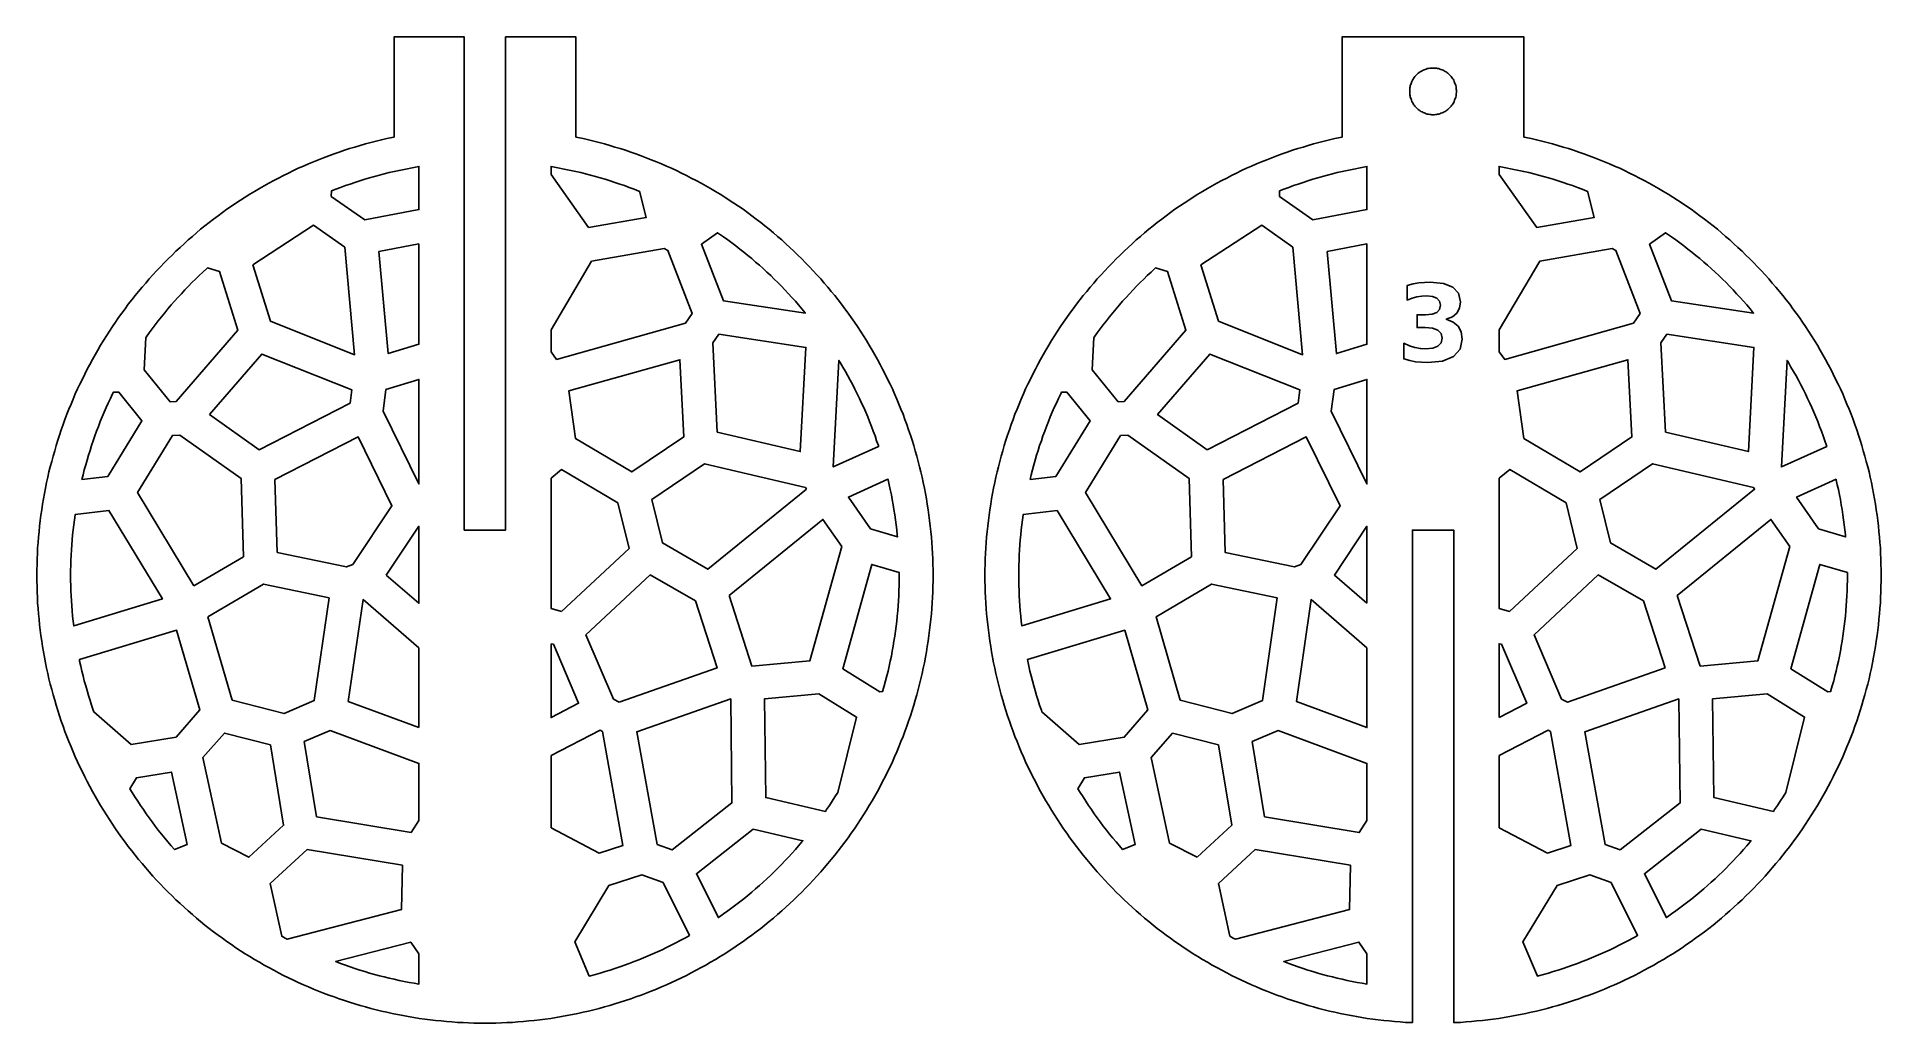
# Model space of a CAD drawing. Header units: millimetres. Extents: x -34 to 108, y -34 to 42.
import ezdxf

# ---------------------------------------------------------------- set-up
doc = ezdxf.new("R2010")
doc.units = ezdxf.units.MM
doc.layers.add('CUT', color=1, linetype='Continuous')
doc.layers.add('ENGRAVE', color=7, linetype='Continuous')

msp = doc.modelspace()

# ---------------------------------------------------------------- linework, layer by layer
at = {"layer": 'CUT'}
for points in [[(34.48, -1.27), (34.46, -1.69), (34.44, -2.12), (34.41, -2.54), (34.37, -2.96), (34.33, -3.38), (34.29, -3.8), (34.24, -4.22), (34.19, -4.64), (34.13, -5.06), (34.06, -5.48), (33.99, -5.9), (33.92, -6.31), (33.84, -6.73), (33.75, -7.15), (33.66, -7.56), (33.57, -7.97), (33.47, -8.38), (33.36, -8.79), (33.25, -9.2), (33.13, -9.61), (33.01, -10.01), (32.89, -10.42), (32.76, -10.82), (32.62, -11.22), (32.48, -11.62), (32.34, -12.02), (32.19, -12.42), (32.03, -12.81), (31.87, -13.2), (31.71, -13.59), (31.54, -13.98), (31.37, -14.37), (31.19, -14.75), (31, -15.13), (30.82, -15.51), (30.62, -15.89), (30.43, -16.26), (30.22, -16.64), (30.02, -17), (29.81, -17.37), (29.59, -17.74), (29.37, -18.1), (29.15, -18.46), (28.92, -18.81), (28.69, -19.17), (28.45, -19.52), (28.21, -19.87), (27.96, -20.21), (27.71, -20.55), (27.46, -20.89), (27.2, -21.23), (26.94, -21.56), (26.67, -21.89), (26.4, -22.21), (26.12, -22.53), (25.85, -22.85), (25.56, -23.17), (25.28, -23.48), (24.99, -23.79), (24.69, -24.09), (24.4, -24.4), (24.09, -24.69), (23.79, -24.99), (23.48, -25.28), (23.17, -25.56), (22.85, -25.85), (22.53, -26.12), (22.21, -26.4), (21.89, -26.67), (21.56, -26.94), (21.23, -27.2), (20.89, -27.46), (20.55, -27.71), (20.21, -27.96), (19.87, -28.21), (19.52, -28.45), (19.17, -28.69), (18.81, -28.92), (18.46, -29.15), (18.1, -29.37), (17.74, -29.59), (17.37, -29.81), (17, -30.02), (16.64, -30.22), (16.26, -30.43), (15.89, -30.62), (15.51, -30.82), (15.13, -31), (14.75, -31.19), (14.37, -31.37), (13.98, -31.54), (13.59, -31.71), (13.2, -31.87), (12.81, -32.03), (12.42, -32.19), (12.02, -32.34), (11.62, -32.48), (11.22, -32.62), (10.82, -32.76), (10.42, -32.89), (10.01, -33.01), (9.61, -33.13), (9.2, -33.25), (8.79, -33.36), (8.38, -33.47), (7.97, -33.57), (7.56, -33.66), (7.15, -33.75), (6.73, -33.84), (6.31, -33.92), (5.9, -33.99), (5.48, -34.06), (5.06, -34.13), (4.64, -34.19), (4.22, -34.24), (3.8, -34.29), (3.38, -34.33), (2.96, -34.37), (2.54, -34.41), (2.12, -34.44), (1.69, -34.46), (1.27, -34.48), (0.85, -34.49), (0.42, -34.5), (0, -34.5), (-0.42, -34.5), (-0.85, -34.49), (-1.27, -34.48), (-1.69, -34.46), (-2.12, -34.44), (-2.54, -34.41), (-2.96, -34.37), (-3.38, -34.33), (-3.8, -34.29), (-4.22, -34.24), (-4.64, -34.19), (-5.06, -34.13), (-5.48, -34.06), (-5.9, -33.99), (-6.31, -33.92), (-6.73, -33.84), (-7.15, -33.75), (-7.56, -33.66), (-7.97, -33.57), (-8.38, -33.47), (-8.79, -33.36), (-9.2, -33.25), (-9.61, -33.13), (-10.01, -33.01), (-10.42, -32.89), (-10.82, -32.76), (-11.22, -32.62), (-11.62, -32.48), (-12.02, -32.34), (-12.42, -32.19), (-12.81, -32.03), (-13.2, -31.87), (-13.59, -31.71), (-13.98, -31.54), (-14.37, -31.37), (-14.75, -31.19), (-15.13, -31), (-15.51, -30.82), (-15.89, -30.62), (-16.26, -30.43), (-16.64, -30.22), (-17, -30.02), (-17.37, -29.81), (-17.74, -29.59), (-18.1, -29.37), (-18.46, -29.15), (-18.81, -28.92), (-19.17, -28.69), (-19.52, -28.45), (-19.87, -28.21), (-20.21, -27.96), (-20.55, -27.71), (-20.89, -27.46), (-21.23, -27.2), (-21.56, -26.94), (-21.89, -26.67), (-22.21, -26.4), (-22.53, -26.12), (-22.85, -25.85), (-23.17, -25.56), (-23.48, -25.28), (-23.79, -24.99), (-24.09, -24.69), (-24.4, -24.4), (-24.69, -24.09), (-24.99, -23.79), (-25.28, -23.48), (-25.56, -23.17), (-25.85, -22.85), (-26.12, -22.53), (-26.4, -22.21), (-26.67, -21.89), (-26.94, -21.56), (-27.2, -21.23), (-27.46, -20.89), (-27.71, -20.55), (-27.96, -20.21), (-28.21, -19.87), (-28.45, -19.52), (-28.69, -19.17), (-28.92, -18.81), (-29.15, -18.46), (-29.37, -18.1), (-29.59, -17.74), (-29.81, -17.37), (-30.02, -17), (-30.22, -16.64), (-30.43, -16.26), (-30.62, -15.89), (-30.82, -15.51), (-31, -15.13), (-31.19, -14.75), (-31.37, -14.37), (-31.54, -13.98), (-31.71, -13.59), (-31.87, -13.2), (-32.03, -12.81), (-32.19, -12.42), (-32.34, -12.02), (-32.48, -11.62), (-32.62, -11.22), (-32.76, -10.82), (-32.89, -10.42), (-33.01, -10.01), (-33.13, -9.61), (-33.25, -9.2), (-33.36, -8.79), (-33.47, -8.38), (-33.57, -7.97), (-33.66, -7.56), (-33.75, -7.15), (-33.84, -6.73), (-33.92, -6.31), (-33.99, -5.9), (-34.06, -5.48), (-34.13, -5.06), (-34.19, -4.64), (-34.24, -4.22), (-34.29, -3.8), (-34.33, -3.38), (-34.37, -2.96), (-34.41, -2.54), (-34.44, -2.12), (-34.46, -1.69), (-34.48, -1.27), (-34.49, -0.85), (-34.5, -0.42), (-34.5, 0), (-34.5, 0.42), (-34.49, 0.85), (-34.48, 1.27), (-34.46, 1.69), (-34.44, 2.12), (-34.41, 2.54), (-34.37, 2.96), (-34.33, 3.38), (-34.29, 3.8), (-34.24, 4.22), (-34.19, 4.64), (-34.13, 5.06), (-34.06, 5.48), (-33.99, 5.9), (-33.92, 6.31), (-33.84, 6.73), (-33.75, 7.15), (-33.66, 7.56), (-33.57, 7.97), (-33.47, 8.38), (-33.36, 8.79), (-33.25, 9.2), (-33.13, 9.61), (-33.01, 10.01), (-32.89, 10.42), (-32.76, 10.82), (-32.62, 11.22), (-32.48, 11.62), (-32.34, 12.02), (-32.19, 12.42), (-32.03, 12.81), (-31.87, 13.2), (-31.71, 13.59), (-31.54, 13.98), (-31.37, 14.37), (-31.19, 14.75), (-31, 15.13), (-30.82, 15.51), (-30.62, 15.89), (-30.43, 16.26), (-30.22, 16.64), (-30.02, 17), (-29.81, 17.37), (-29.59, 17.74), (-29.37, 18.1), (-29.15, 18.46), (-28.92, 18.81), (-28.69, 19.17), (-28.45, 19.52), (-28.21, 19.87), (-27.96, 20.21), (-27.71, 20.55), (-27.46, 20.89), (-27.2, 21.23), (-26.94, 21.56), (-26.67, 21.89), (-26.4, 22.21), (-26.12, 22.53), (-25.85, 22.85), (-25.56, 23.17), (-25.28, 23.48), (-24.99, 23.79), (-24.69, 24.09), (-24.4, 24.4), (-24.09, 24.69), (-23.79, 24.99), (-23.48, 25.28), (-23.17, 25.56), (-22.85, 25.85), (-22.53, 26.12), (-22.21, 26.4), (-21.89, 26.67), (-21.56, 26.94), (-21.23, 27.2), (-20.89, 27.46), (-20.55, 27.71), (-20.21, 27.96), (-19.87, 28.21), (-19.52, 28.45), (-19.17, 28.69), (-18.81, 28.92), (-18.46, 29.15), (-18.1, 29.37), (-17.74, 29.59), (-17.37, 29.81), (-17, 30.02), (-16.64, 30.22), (-16.26, 30.43), (-15.89, 30.62), (-15.51, 30.82), (-15.13, 31), (-14.75, 31.19), (-14.37, 31.37), (-13.98, 31.54), (-13.59, 31.71), (-13.2, 31.87), (-12.81, 32.03), (-12.42, 32.19), (-12.02, 32.34), (-11.62, 32.48), (-11.22, 32.62), (-10.82, 32.76), (-10.42, 32.89), (-10.01, 33.01), (-9.61, 33.13), (-9.2, 33.25), (-8.79, 33.36), (-8.38, 33.47), (-7.97, 33.57), (-7.56, 33.66), (-7.15, 33.75), (-7, 33.78), (-7, 41.5), (-1.59, 41.5), (-1.59, 3.5), (1.59, 3.5), (1.59, 41.5), (7, 41.5), (7, 33.78), (7.15, 33.75), (7.56, 33.66), (7.97, 33.57), (8.38, 33.47), (8.79, 33.36), (9.2, 33.25), (9.61, 33.13), (10.01, 33.01), (10.42, 32.89), (10.82, 32.76), (11.22, 32.62), (11.62, 32.48), (12.02, 32.34), (12.42, 32.19), (12.81, 32.03), (13.2, 31.87), (13.59, 31.71), (13.98, 31.54), (14.37, 31.37), (14.75, 31.19), (15.13, 31), (15.51, 30.82), (15.89, 30.62), (16.26, 30.43), (16.64, 30.22), (17, 30.02), (17.37, 29.81), (17.74, 29.59), (18.1, 29.37), (18.46, 29.15), (18.81, 28.92), (19.17, 28.69), (19.52, 28.45), (19.87, 28.21), (20.21, 27.96), (20.55, 27.71), (20.89, 27.46), (21.23, 27.2), (21.56, 26.94), (21.89, 26.67), (22.21, 26.4), (22.53, 26.12), (22.85, 25.85), (23.17, 25.56), (23.48, 25.28), (23.79, 24.99), (24.09, 24.69), (24.4, 24.4), (24.69, 24.09), (24.99, 23.79), (25.28, 23.48), (25.56, 23.17), (25.85, 22.85), (26.12, 22.53), (26.4, 22.21), (26.67, 21.89), (26.94, 21.56), (27.2, 21.23), (27.46, 20.89), (27.71, 20.55), (27.96, 20.21), (28.21, 19.87), (28.45, 19.52), (28.69, 19.17), (28.92, 18.81), (29.15, 18.46), (29.37, 18.1), (29.59, 17.74), (29.81, 17.37), (30.02, 17), (30.22, 16.64), (30.43, 16.26), (30.62, 15.89), (30.82, 15.51), (31, 15.13), (31.19, 14.75), (31.37, 14.37), (31.54, 13.98), (31.71, 13.59), (31.87, 13.2), (32.03, 12.81), (32.19, 12.42), (32.34, 12.02), (32.48, 11.62), (32.62, 11.22), (32.76, 10.82), (32.89, 10.42), (33.01, 10.01), (33.13, 9.61), (33.25, 9.2), (33.36, 8.79), (33.47, 8.38), (33.57, 7.97), (33.66, 7.56), (33.75, 7.15), (33.84, 6.73), (33.92, 6.31), (33.99, 5.9), (34.06, 5.48), (34.13, 5.06), (34.19, 4.64), (34.24, 4.22), (34.29, 3.8), (34.33, 3.38), (34.37, 2.96), (34.41, 2.54), (34.44, 2.12), (34.46, 1.69), (34.48, 1.27), (34.49, 0.85), (34.5, 0.42), (34.5, 0), (34.5, -0.42), (34.49, -0.85), (34.48, -1.27)], [(107.46, -1.69), (107.44, -2.12), (107.41, -2.54), (107.37, -2.96), (107.33, -3.38), (107.29, -3.8), (107.24, -4.22), (107.19, -4.64), (107.13, -5.06), (107.06, -5.48), (106.99, -5.9), (106.92, -6.31), (106.84, -6.73), (106.75, -7.15), (106.66, -7.56), (106.57, -7.97), (106.47, -8.38), (106.36, -8.79), (106.25, -9.2), (106.13, -9.61), (106.01, -10.01), (105.89, -10.42), (105.76, -10.82), (105.62, -11.22), (105.48, -11.62), (105.34, -12.02), (105.19, -12.42), (105.03, -12.81), (104.87, -13.2), (104.71, -13.59), (104.54, -13.98), (104.37, -14.37), (104.19, -14.75), (104, -15.13), (103.82, -15.51), (103.62, -15.89), (103.43, -16.26), (103.22, -16.64), (103.02, -17), (102.81, -17.37), (102.59, -17.74), (102.37, -18.1), (102.15, -18.46), (101.92, -18.81), (101.69, -19.17), (101.45, -19.52), (101.21, -19.87), (100.96, -20.21), (100.71, -20.55), (100.46, -20.89), (100.2, -21.23), (99.94, -21.56), (99.67, -21.89), (99.4, -22.21), (99.12, -22.53), (98.85, -22.85), (98.56, -23.17), (98.28, -23.48), (97.99, -23.79), (97.69, -24.09), (97.4, -24.4), (97.09, -24.69), (96.79, -24.99), (96.48, -25.28), (96.17, -25.56), (95.85, -25.85), (95.53, -26.12), (95.21, -26.4), (94.89, -26.67), (94.56, -26.94), (94.23, -27.2), (93.89, -27.46), (93.55, -27.71), (93.21, -27.96), (92.87, -28.21), (92.52, -28.45), (92.17, -28.69), (91.81, -28.92), (91.46, -29.15), (91.1, -29.37), (90.74, -29.59), (90.37, -29.81), (90, -30.02), (89.64, -30.22), (89.26, -30.43), (88.89, -30.62), (88.51, -30.82), (88.13, -31), (87.75, -31.19), (87.37, -31.37), (86.98, -31.54), (86.59, -31.71), (86.2, -31.87), (85.81, -32.03), (85.42, -32.19), (85.02, -32.34), (84.62, -32.48), (84.22, -32.62), (83.82, -32.76), (83.42, -32.89), (83.01, -33.01), (82.61, -33.13), (82.2, -33.25), (81.79, -33.36), (81.38, -33.47), (80.97, -33.57), (80.56, -33.66), (80.15, -33.75), (79.73, -33.84), (79.31, -33.92), (78.9, -33.99), (78.48, -34.06), (78.06, -34.13), (77.64, -34.19), (77.22, -34.24), (76.8, -34.29), (76.38, -34.33), (75.96, -34.37), (75.54, -34.41), (75.12, -34.44), (74.69, -34.46), (74.59, -34.46), (74.59, 3.5), (71.41, 3.5), (71.41, -34.46), (71.31, -34.46), (70.88, -34.44), (70.46, -34.41), (70.04, -34.37), (69.62, -34.33), (69.2, -34.29), (68.78, -34.24), (68.36, -34.19), (67.94, -34.13), (67.52, -34.06), (67.1, -33.99), (66.69, -33.92), (66.27, -33.84), (65.85, -33.75), (65.44, -33.66), (65.03, -33.57), (64.62, -33.47), (64.21, -33.36), (63.8, -33.25), (63.39, -33.13), (62.99, -33.01), (62.58, -32.89), (62.18, -32.76), (61.78, -32.62), (61.38, -32.48), (60.98, -32.34), (60.58, -32.19), (60.19, -32.03), (59.8, -31.87), (59.41, -31.71), (59.02, -31.54), (58.63, -31.37), (58.25, -31.19), (57.87, -31), (57.49, -30.82), (57.11, -30.62), (56.74, -30.43), (56.36, -30.22), (56, -30.02), (55.63, -29.81), (55.26, -29.59), (54.9, -29.37), (54.54, -29.15), (54.19, -28.92), (53.83, -28.69), (53.48, -28.45), (53.13, -28.21), (52.79, -27.96), (52.45, -27.71), (52.11, -27.46), (51.77, -27.2), (51.44, -26.94), (51.11, -26.67), (50.79, -26.4), (50.47, -26.12), (50.15, -25.85), (49.83, -25.56), (49.52, -25.28), (49.21, -24.99), (48.91, -24.69), (48.6, -24.4), (48.31, -24.09), (48.01, -23.79), (47.72, -23.48), (47.44, -23.17), (47.15, -22.85), (46.88, -22.53), (46.6, -22.21), (46.33, -21.89), (46.06, -21.56), (45.8, -21.23), (45.54, -20.89), (45.29, -20.55), (45.04, -20.21), (44.79, -19.87), (44.55, -19.52), (44.31, -19.17), (44.08, -18.81), (43.85, -18.46), (43.63, -18.1), (43.41, -17.74), (43.19, -17.37), (42.98, -17), (42.78, -16.64), (42.57, -16.26), (42.38, -15.89), (42.18, -15.51), (42, -15.13), (41.81, -14.75), (41.63, -14.37), (41.46, -13.98), (41.29, -13.59), (41.13, -13.2), (40.97, -12.81), (40.81, -12.42), (40.66, -12.02), (40.52, -11.62), (40.38, -11.22), (40.24, -10.82), (40.11, -10.42), (39.99, -10.01), (39.87, -9.61), (39.75, -9.2), (39.64, -8.79), (39.53, -8.38), (39.43, -7.97), (39.34, -7.56), (39.25, -7.15), (39.16, -6.73), (39.08, -6.31), (39.01, -5.9), (38.94, -5.48), (38.87, -5.06), (38.81, -4.64), (38.76, -4.22), (38.71, -3.8), (38.67, -3.38), (38.63, -2.96), (38.59, -2.54), (38.56, -2.12), (38.54, -1.69), (38.52, -1.27), (38.51, -0.85), (38.5, -0.42), (38.5, 0), (38.5, 0.42), (38.51, 0.85), (38.52, 1.27), (38.54, 1.69), (38.56, 2.12), (38.59, 2.54), (38.63, 2.96), (38.67, 3.38), (38.71, 3.8), (38.76, 4.22), (38.81, 4.64), (38.87, 5.06), (38.94, 5.48), (39.01, 5.9), (39.08, 6.31), (39.16, 6.73), (39.25, 7.15), (39.34, 7.56), (39.43, 7.97), (39.53, 8.38), (39.64, 8.79), (39.75, 9.2), (39.87, 9.61), (39.99, 10.01), (40.11, 10.42), (40.24, 10.82), (40.38, 11.22), (40.52, 11.62), (40.66, 12.02), (40.81, 12.42), (40.97, 12.81), (41.13, 13.2), (41.29, 13.59), (41.46, 13.98), (41.63, 14.37), (41.81, 14.75), (42, 15.13), (42.18, 15.51), (42.38, 15.89), (42.57, 16.26), (42.78, 16.64), (42.98, 17), (43.19, 17.37), (43.41, 17.74), (43.63, 18.1), (43.85, 18.46), (44.08, 18.81), (44.31, 19.17), (44.55, 19.52), (44.79, 19.87), (45.04, 20.21), (45.29, 20.55), (45.54, 20.89), (45.8, 21.23), (46.06, 21.56), (46.33, 21.89), (46.6, 22.21), (46.88, 22.53), (47.15, 22.85), (47.44, 23.17), (47.72, 23.48), (48.01, 23.79), (48.31, 24.09), (48.6, 24.4), (48.91, 24.69), (49.21, 24.99), (49.52, 25.28), (49.83, 25.56), (50.15, 25.85), (50.47, 26.12), (50.79, 26.4), (51.11, 26.67), (51.44, 26.94), (51.77, 27.2), (52.11, 27.46), (52.45, 27.71), (52.79, 27.96), (53.13, 28.21), (53.48, 28.45), (53.83, 28.69), (54.19, 28.92), (54.54, 29.15), (54.9, 29.37), (55.26, 29.59), (55.63, 29.81), (56, 30.02), (56.36, 30.22), (56.74, 30.43), (57.11, 30.62), (57.49, 30.82), (57.87, 31), (58.25, 31.19), (58.63, 31.37), (59.02, 31.54), (59.41, 31.71), (59.8, 31.87), (60.19, 32.03), (60.58, 32.19), (60.98, 32.34), (61.38, 32.48), (61.78, 32.62), (62.18, 32.76), (62.58, 32.89), (62.99, 33.01), (63.39, 33.13), (63.8, 33.25), (64.21, 33.36), (64.62, 33.47), (65.03, 33.57), (65.44, 33.66), (65.85, 33.75), (66, 33.78), (66, 41.5), (80, 41.5), (80, 33.78), (80.15, 33.75), (80.56, 33.66), (80.97, 33.57), (81.38, 33.47), (81.79, 33.36), (82.2, 33.25), (82.61, 33.13), (83.01, 33.01), (83.42, 32.89), (83.82, 32.76), (84.22, 32.62), (84.62, 32.48), (85.02, 32.34), (85.42, 32.19), (85.81, 32.03), (86.2, 31.87), (86.59, 31.71), (86.98, 31.54), (87.37, 31.37), (87.75, 31.19), (88.13, 31), (88.51, 30.82), (88.89, 30.62), (89.26, 30.43), (89.64, 30.22), (90, 30.02), (90.37, 29.81), (90.74, 29.59), (91.1, 29.37), (91.46, 29.15), (91.81, 28.92), (92.17, 28.69), (92.52, 28.45), (92.87, 28.21), (93.21, 27.96), (93.55, 27.71), (93.89, 27.46), (94.23, 27.2), (94.56, 26.94), (94.89, 26.67), (95.21, 26.4), (95.53, 26.12), (95.85, 25.85), (96.17, 25.56), (96.48, 25.28), (96.79, 24.99), (97.09, 24.69), (97.4, 24.4), (97.69, 24.09), (97.99, 23.79), (98.28, 23.48), (98.56, 23.17), (98.85, 22.85), (99.12, 22.53), (99.4, 22.21), (99.67, 21.89), (99.94, 21.56), (100.2, 21.23), (100.46, 20.89), (100.71, 20.55), (100.96, 20.21), (101.21, 19.87), (101.45, 19.52), (101.69, 19.17), (101.92, 18.81), (102.15, 18.46), (102.37, 18.1), (102.59, 17.74), (102.81, 17.37), (103.02, 17), (103.22, 16.64), (103.43, 16.26), (103.62, 15.89), (103.82, 15.51), (104, 15.13), (104.19, 14.75), (104.37, 14.37), (104.54, 13.98), (104.71, 13.59), (104.87, 13.2), (105.03, 12.81), (105.19, 12.42), (105.34, 12.02), (105.48, 11.62), (105.62, 11.22), (105.76, 10.82), (105.89, 10.42), (106.01, 10.01), (106.13, 9.61), (106.25, 9.2), (106.36, 8.79), (106.47, 8.38), (106.57, 7.97), (106.66, 7.56), (106.75, 7.15), (106.84, 6.73), (106.92, 6.31), (106.99, 5.9), (107.06, 5.48), (107.13, 5.06), (107.19, 4.64), (107.24, 4.22), (107.29, 3.8), (107.33, 3.38), (107.37, 2.96), (107.41, 2.54), (107.44, 2.12), (107.46, 1.69), (107.48, 1.27), (107.49, 0.85), (107.5, 0.42), (107.5, 0), (107.5, -0.42), (107.49, -0.85), (107.48, -1.27), (107.46, -1.69)], [(74.8, 37.39), (74.79, 37.48), (74.78, 37.56), (74.77, 37.65), (74.75, 37.74), (74.72, 37.82), (74.69, 37.91), (74.66, 37.99), (74.63, 38.07), (74.59, 38.15), (74.54, 38.23), (74.5, 38.3), (74.45, 38.37), (74.39, 38.44), (74.33, 38.51), (74.27, 38.57), (74.21, 38.63), (74.14, 38.69), (74.07, 38.75), (74, 38.8), (73.93, 38.84), (73.85, 38.89), (73.77, 38.93), (73.69, 38.96), (73.61, 38.99), (73.52, 39.02), (73.44, 39.05), (73.35, 39.07), (73.26, 39.08), (73.18, 39.09), (73.09, 39.1), (73, 39.1), (72.91, 39.1), (72.82, 39.09), (72.74, 39.08), (72.65, 39.07), (72.56, 39.05), (72.48, 39.02), (72.39, 38.99), (72.31, 38.96), (72.23, 38.93), (72.15, 38.89), (72.07, 38.84), (72, 38.8), (71.93, 38.75), (71.86, 38.69), (71.79, 38.63), (71.73, 38.57), (71.67, 38.51), (71.61, 38.44), (71.55, 38.37), (71.5, 38.3), (71.46, 38.23), (71.41, 38.15), (71.37, 38.07), (71.34, 37.99), (71.31, 37.91), (71.28, 37.82), (71.25, 37.74), (71.23, 37.65), (71.22, 37.56), (71.21, 37.48), (71.2, 37.39), (71.2, 37.3), (71.2, 37.21), (71.21, 37.12), (71.22, 37.04), (71.23, 36.95), (71.25, 36.86), (71.28, 36.78), (71.31, 36.69), (71.34, 36.61), (71.37, 36.53), (71.41, 36.45), (71.46, 36.37), (71.5, 36.3), (71.55, 36.23), (71.61, 36.16), (71.67, 36.09), (71.73, 36.03), (71.79, 35.97), (71.86, 35.91), (71.93, 35.85), (72, 35.8), (72.07, 35.76), (72.15, 35.71), (72.23, 35.67), (72.31, 35.64), (72.39, 35.61), (72.48, 35.58), (72.56, 35.55), (72.65, 35.53), (72.74, 35.52), (72.82, 35.51), (72.91, 35.5), (73, 35.5), (73.09, 35.5), (73.18, 35.51), (73.26, 35.52), (73.35, 35.53), (73.44, 35.55), (73.52, 35.58), (73.61, 35.61), (73.69, 35.64), (73.77, 35.67), (73.85, 35.71), (73.93, 35.76), (74, 35.8), (74.07, 35.85), (74.14, 35.91), (74.21, 35.97), (74.27, 36.03), (74.33, 36.09), (74.39, 36.16), (74.45, 36.23), (74.5, 36.3), (74.54, 36.37), (74.59, 36.45), (74.63, 36.53), (74.66, 36.61), (74.69, 36.69), (74.72, 36.78), (74.75, 36.86), (74.77, 36.95), (74.78, 37.04), (74.79, 37.12), (74.8, 37.21), (74.8, 37.3), (74.8, 37.39)], [(-11.48, 29.76), (-11.82, 29.63), (-11.83, 29.21), (-9.26, 27.39), (-5.09, 28.19), (-5.09, 31.52), (-6.61, 31.21), (-6.99, 31.12), (-7.37, 31.04), (-7.75, 30.94), (-8.13, 30.85), (-8.51, 30.74), (-8.88, 30.64), (-9.26, 30.53), (-9.63, 30.41), (-10.01, 30.29), (-10.38, 30.16), (-10.75, 30.04), (-11.11, 29.9), (-11.48, 29.76)], [(6.99, 31.12), (6.61, 31.21), (5.09, 31.52), (5.09, 30.89), (7.98, 26.81), (12.4, 27.57), (11.89, 29.6), (11.85, 29.62), (11.48, 29.76), (11.11, 29.9), (10.75, 30.04), (10.38, 30.16), (10.01, 30.29), (9.63, 30.41), (9.26, 30.53), (8.88, 30.64), (8.51, 30.74), (8.13, 30.85), (7.75, 30.94), (7.37, 31.04), (6.99, 31.12)], [(61.18, 29.63), (61.17, 29.21), (63.74, 27.39), (67.91, 28.19), (67.91, 31.52), (66.39, 31.21), (66.01, 31.12), (65.63, 31.04), (65.25, 30.94), (64.87, 30.85), (64.49, 30.74), (64.12, 30.64), (63.74, 30.53), (63.37, 30.41), (62.99, 30.29), (62.62, 30.16), (62.25, 30.04), (61.89, 29.9), (61.52, 29.76), (61.18, 29.63)], [(79.61, 31.21), (78.09, 31.52), (78.09, 30.89), (80.98, 26.81), (85.4, 27.57), (84.89, 29.6), (84.85, 29.62), (84.48, 29.76), (84.11, 29.9), (83.75, 30.04), (83.38, 30.16), (83.01, 30.29), (82.63, 30.41), (82.26, 30.53), (81.88, 30.64), (81.51, 30.74), (81.13, 30.85), (80.75, 30.94), (80.37, 31.04), (79.99, 31.12), (79.61, 31.21)], [(-17.87, 23.93), (-16.51, 19.59), (-10.04, 17), (-10.8, 25.29), (-13.19, 26.98), (-17.87, 23.93)], [(56.49, 19.59), (62.96, 17), (62.2, 25.29), (59.81, 26.98), (55.13, 23.93), (56.49, 19.59)], [(18.69, 25.85), (18.37, 26.08), (18.05, 26.3), (17.91, 26.4), (16.67, 25.52), (18.36, 21.16), (24.68, 20.21), (24.66, 20.24), (24.41, 20.54), (24.15, 20.84), (23.9, 21.13), (23.64, 21.42), (23.37, 21.71), (23.1, 22), (22.83, 22.28), (22.56, 22.56), (22.28, 22.83), (22, 23.1), (21.71, 23.37), (21.42, 23.64), (21.13, 23.9), (20.84, 24.15), (20.54, 24.41), (20.24, 24.66), (19.93, 24.91), (19.63, 25.15), (19.32, 25.39), (19, 25.62), (18.69, 25.85)], [(91.37, 26.08), (91.05, 26.3), (90.91, 26.4), (89.67, 25.52), (91.36, 21.16), (97.68, 20.21), (97.66, 20.24), (97.41, 20.54), (97.15, 20.84), (96.9, 21.13), (96.64, 21.42), (96.37, 21.71), (96.1, 22), (95.83, 22.28), (95.56, 22.56), (95.28, 22.83), (95, 23.1), (94.71, 23.37), (94.42, 23.64), (94.13, 23.9), (93.84, 24.15), (93.54, 24.41), (93.24, 24.66), (92.93, 24.91), (92.63, 25.15), (92.32, 25.39), (92, 25.62), (91.69, 25.85), (91.37, 26.08)], [(-5.09, 25.54), (-8.16, 24.95), (-7.44, 17.1), (-5.09, 17.81), (-5.09, 25.54)], [(15.43, 19.44), (15.95, 20.17), (14.07, 25.05), (13.8, 25.18), (8.21, 24.21), (5.09, 18.93), (5.09, 17.23), (5.52, 16.65), (15.43, 19.44)], [(64.84, 24.95), (65.56, 17.1), (67.91, 17.81), (67.91, 25.54), (64.84, 24.95)], [(88.95, 20.17), (87.07, 25.05), (86.8, 25.18), (81.21, 24.21), (78.09, 18.93), (78.09, 17.23), (78.52, 16.65), (88.43, 19.44), (88.95, 20.17)], [(-25.62, 19), (-25.85, 18.69), (-26.08, 18.37), (-26.11, 18.33), (-26.24, 15.84), (-24.24, 13.38), (-23.77, 13.41), (-19.03, 18.91), (-20.44, 23.43), (-21.36, 23.7), (-21.42, 23.64), (-21.71, 23.37), (-22, 23.1), (-22.28, 22.83), (-22.56, 22.56), (-22.83, 22.28), (-23.1, 22), (-23.37, 21.71), (-23.64, 21.42), (-23.9, 21.13), (-24.15, 20.84), (-24.41, 20.54), (-24.66, 20.24), (-24.91, 19.93), (-25.15, 19.63), (-25.39, 19.32), (-25.62, 19)], [(47.15, 18.69), (46.92, 18.37), (46.89, 18.33), (46.76, 15.84), (48.76, 13.38), (49.23, 13.41), (53.97, 18.91), (52.56, 23.43), (51.64, 23.7), (51.58, 23.64), (51.29, 23.37), (51, 23.1), (50.72, 22.83), (50.44, 22.56), (50.17, 22.28), (49.9, 22), (49.63, 21.71), (49.36, 21.42), (49.1, 21.13), (48.85, 20.84), (48.59, 20.54), (48.34, 20.24), (48.09, 19.93), (47.85, 19.63), (47.61, 19.32), (47.38, 19), (47.15, 18.69)], [(17.54, 17.93), (17.89, 11.05), (24.28, 9.54), (24.71, 17.57), (18.01, 18.58), (17.54, 17.93)], [(90.89, 11.05), (97.28, 9.54), (97.71, 17.57), (91.01, 18.58), (90.54, 17.93), (90.89, 11.05)], [(-21.21, 12.39), (-17.39, 9.68), (-10.38, 13.28), (-10.25, 14.29), (-17.19, 17.06), (-21.21, 12.39)], [(55.61, 9.68), (62.62, 13.28), (62.75, 14.29), (55.81, 17.06), (51.79, 12.39), (55.61, 9.68)], [(6.47, 14.22), (6.98, 10.54), (11.32, 7.97), (15.31, 10.67), (15.01, 16.62), (6.47, 14.22)], [(27.95, 15.38), (27.76, 15.72), (27.56, 16.06), (27.36, 16.4), (27.26, 16.57), (26.82, 8.36), (30.31, 9.93), (30.29, 10.01), (30.16, 10.38), (30.04, 10.75), (29.9, 11.11), (29.76, 11.48), (29.62, 11.85), (29.47, 12.21), (29.32, 12.57), (29.16, 12.93), (29, 13.28), (28.84, 13.64), (28.67, 13.99), (28.49, 14.34), (28.32, 14.69), (28.13, 15.04), (27.95, 15.38)], [(79.98, 10.54), (84.32, 7.97), (88.31, 10.67), (88.01, 16.62), (79.47, 14.22), (79.98, 10.54)], [(100.76, 15.72), (100.56, 16.06), (100.36, 16.4), (100.26, 16.57), (99.82, 8.36), (103.31, 9.93), (103.29, 10.01), (103.16, 10.38), (103.04, 10.75), (102.9, 11.11), (102.76, 11.48), (102.62, 11.85), (102.47, 12.21), (102.32, 12.57), (102.16, 12.93), (102, 13.28), (101.84, 13.64), (101.67, 13.99), (101.49, 14.34), (101.32, 14.69), (101.13, 15.04), (100.95, 15.38), (100.76, 15.72)], [(-7.62, 14.32), (-7.84, 12.66), (-5.09, 7.05), (-5.09, 15.1), (-7.62, 14.32)], [(65.16, 12.66), (67.91, 7.05), (67.91, 15.1), (65.38, 14.32), (65.16, 12.66)], [(-30.94, 7.75), (-31.03, 7.38), (-29.05, 7.61), (-26.41, 11.92), (-28.19, 14.12), (-28.61, 14.12), (-28.67, 13.99), (-28.84, 13.64), (-29, 13.28), (-29.16, 12.93), (-29.32, 12.57), (-29.47, 12.21), (-29.62, 11.85), (-29.76, 11.48), (-29.9, 11.11), (-30.04, 10.75), (-30.16, 10.38), (-30.29, 10.01), (-30.41, 9.63), (-30.53, 9.26), (-30.64, 8.88), (-30.74, 8.51), (-30.85, 8.13), (-30.94, 7.75)], [(41.97, 7.38), (43.95, 7.61), (46.59, 11.92), (44.81, 14.12), (44.39, 14.12), (44.33, 13.99), (44.16, 13.64), (44, 13.28), (43.84, 12.93), (43.68, 12.57), (43.53, 12.21), (43.38, 11.85), (43.24, 11.48), (43.1, 11.11), (42.96, 10.75), (42.84, 10.38), (42.71, 10.01), (42.59, 9.63), (42.47, 9.26), (42.36, 8.88), (42.26, 8.51), (42.15, 8.13), (42.06, 7.75), (41.97, 7.38)], [(-22.41, -0.8), (-18.6, 1.44), (-18.78, 7.48), (-23.5, 10.82), (-24.06, 10.78), (-26.75, 6.39), (-22.41, -0.8)], [(-16.01, 1.77), (-10.67, 0.65), (-10.18, 0.85), (-7.16, 5.37), (-9.77, 10.68), (-16.17, 7.38), (-16.01, 1.77)], [(54.4, 1.44), (54.22, 7.48), (49.5, 10.82), (48.94, 10.78), (46.25, 6.39), (50.59, -0.8), (54.4, 1.44)], [(62.33, 0.65), (62.82, 0.85), (65.84, 5.37), (63.23, 10.68), (56.83, 7.38), (56.99, 1.77), (62.33, 0.65)], [(24.76, 6.64), (24.67, 6.77), (16.9, 8.61), (12.85, 5.86), (13.67, 2.5), (17.16, 0.48), (24.76, 6.64)], [(97.67, 6.77), (89.9, 8.61), (85.85, 5.86), (86.67, 2.5), (90.16, 0.48), (97.76, 6.64), (97.67, 6.77)], [(5.89, -2.78), (11.1, 2.08), (10.24, 5.59), (5.9, 8.16), (5.09, 7.49), (5.09, -2.54), (5.89, -2.78)], [(31.36, 5.84), (31.29, 6.22), (31.21, 6.61), (31.12, 6.99), (31.04, 7.37), (31.03, 7.41), (27.99, 6.04), (29.69, 3.59), (31.76, 2.97), (31.75, 3.13), (31.71, 3.52), (31.66, 3.9), (31.61, 4.29), (31.55, 4.68), (31.49, 5.07), (31.43, 5.45), (31.36, 5.84)], [(84.1, 2.08), (83.24, 5.59), (78.9, 8.16), (78.09, 7.49), (78.09, -2.54), (78.89, -2.78), (84.1, 2.08)], [(104.29, 6.22), (104.21, 6.61), (104.12, 6.99), (104.04, 7.37), (104.03, 7.41), (100.99, 6.04), (102.69, 3.59), (104.76, 2.97), (104.75, 3.13), (104.71, 3.52), (104.66, 3.9), (104.61, 4.29), (104.55, 4.68), (104.49, 5.07), (104.43, 5.45), (104.36, 5.84), (104.29, 6.22)], [(-31.78, -2.74), (-31.75, -3.13), (-31.71, -3.52), (-31.66, -3.89), (-24.83, -1.81), (-28.95, 5.01), (-31.55, 4.7), (-31.55, 4.68), (-31.61, 4.29), (-31.66, 3.9), (-31.71, 3.52), (-31.75, 3.13), (-31.78, 2.74), (-31.81, 2.35), (-31.84, 1.96), (-31.86, 1.57), (-31.88, 1.17), (-31.89, 0.78), (-31.9, 0.39), (-31.9, 0), (-31.9, -0.39), (-31.89, -0.78), (-31.88, -1.17), (-31.86, -1.57), (-31.84, -1.96), (-31.81, -2.35), (-31.78, -2.74)], [(18.8, -1.55), (20.56, -7), (25.02, -6.57), (27.47, 2.23), (26.02, 4.31), (18.8, -1.55)], [(41.25, -3.13), (41.29, -3.52), (41.34, -3.89), (48.17, -1.81), (44.05, 5.01), (41.45, 4.7), (41.45, 4.68), (41.39, 4.29), (41.34, 3.9), (41.29, 3.52), (41.25, 3.13), (41.22, 2.74), (41.19, 2.35), (41.16, 1.96), (41.14, 1.57), (41.12, 1.17), (41.11, 0.78), (41.1, 0.39), (41.1, 0), (41.1, -0.39), (41.11, -0.78), (41.12, -1.17), (41.14, -1.57), (41.16, -1.96), (41.19, -2.35), (41.22, -2.74), (41.25, -3.13)], [(93.56, -7), (98.02, -6.57), (100.47, 2.23), (99.02, 4.31), (91.8, -1.55), (93.56, -7)], [(-7.6, 0.03), (-5.09, -2.15), (-5.09, 3.79), (-7.6, 0.03)], [(67.91, -2.15), (67.91, 3.79), (65.4, 0.03), (67.91, -2.15)], [(10.34, -9.77), (17.87, -7.13), (16.2, -1.97), (12.72, 0.04), (7.78, -4.57), (9.9, -9.53), (10.34, -9.77)], [(31.88, -1.17), (31.89, -0.78), (31.9, -0.39), (31.9, 0), (31.9, 0.22), (29.78, 0.85), (27.55, -7.19), (30.41, -8.97), (30.62, -8.95), (30.64, -8.88), (30.74, -8.51), (30.85, -8.13), (30.94, -7.75), (31.04, -7.37), (31.12, -6.99), (31.21, -6.61), (31.29, -6.22), (31.36, -5.84), (31.43, -5.45), (31.49, -5.07), (31.55, -4.68), (31.61, -4.29), (31.66, -3.9), (31.71, -3.52), (31.75, -3.13), (31.78, -2.74), (31.81, -2.35), (31.84, -1.96), (31.86, -1.57), (31.88, -1.17)], [(90.87, -7.13), (89.2, -1.97), (85.72, 0.04), (80.78, -4.57), (82.9, -9.53), (83.34, -9.77), (90.87, -7.13)], [(104.89, -0.78), (104.9, -0.39), (104.9, 0), (104.9, 0.22), (102.78, 0.85), (100.55, -7.19), (103.41, -8.97), (103.62, -8.95), (103.64, -8.88), (103.74, -8.51), (103.85, -8.13), (103.94, -7.75), (104.04, -7.37), (104.12, -6.99), (104.21, -6.61), (104.29, -6.22), (104.36, -5.84), (104.43, -5.45), (104.49, -5.07), (104.55, -4.68), (104.61, -4.29), (104.66, -3.9), (104.71, -3.52), (104.75, -3.13), (104.78, -2.74), (104.81, -2.35), (104.84, -1.96), (104.86, -1.57), (104.88, -1.17), (104.89, -0.78)], [(-21.33, -3.2), (-19.46, -9.61), (-15.47, -10.65), (-13.14, -9.65), (-12, -1.73), (-17.05, -0.67), (-21.33, -3.2)], [(53.54, -9.61), (57.53, -10.65), (59.86, -9.65), (61, -1.73), (55.95, -0.67), (51.67, -3.2), (53.54, -9.61)], [(-5.09, -11.72), (-5.09, -5.59), (-9.39, -1.86), (-10.52, -9.71), (-5.09, -11.72)], [(67.91, -5.59), (63.61, -1.86), (62.48, -9.71), (67.91, -11.72), (67.91, -5.59)], [(-30.29, -10.01), (-30.16, -10.38), (-30.11, -10.52), (-27.25, -13.02), (-23.78, -12.47), (-21.95, -10.37), (-23.74, -4.22), (-31.23, -6.48), (-31.21, -6.61), (-31.12, -6.99), (-31.04, -7.37), (-30.94, -7.75), (-30.85, -8.13), (-30.74, -8.51), (-30.64, -8.88), (-30.53, -9.26), (-30.41, -9.63), (-30.29, -10.01)], [(42.84, -10.38), (42.89, -10.52), (45.75, -13.02), (49.22, -12.47), (51.05, -10.37), (49.26, -4.22), (41.77, -6.48), (41.79, -6.61), (41.88, -6.99), (41.96, -7.37), (42.06, -7.75), (42.15, -8.13), (42.26, -8.51), (42.36, -8.88), (42.47, -9.26), (42.59, -9.63), (42.71, -10.01), (42.84, -10.38)], [(5.09, -5.26), (5.09, -10.95), (7.21, -9.85), (5.27, -5.31), (5.09, -5.26)], [(78.09, -10.95), (80.21, -9.85), (78.27, -5.31), (78.09, -5.26), (78.09, -10.95)], [(13.25, -20.73), (14.41, -21.15), (19.02, -17.53), (18.92, -9.51), (11.69, -12.05), (13.25, -20.73)], [(27.16, -16.73), (27.16, -16.73), (28.61, -10.92), (25.72, -9.12), (21.52, -9.52), (21.62, -17.12), (26.21, -18.18), (26.3, -18.05), (26.52, -17.72), (26.74, -17.4), (26.95, -17.07), (27.16, -16.73)], [(87.41, -21.15), (92.02, -17.53), (91.92, -9.51), (84.69, -12.05), (86.25, -20.73), (87.41, -21.15)], [(100.16, -16.73), (101.61, -10.92), (98.72, -9.12), (94.52, -9.52), (94.62, -17.12), (99.21, -18.18), (99.3, -18.05), (99.52, -17.72), (99.74, -17.4), (99.95, -17.07), (100.16, -16.73), (100.16, -16.73)], [(-20.29, -20.63), (-18.17, -21.72), (-15.5, -19.25), (-16.52, -13.06), (-20.05, -12.15), (-21.71, -14.04), (-20.29, -20.63)], [(-5.68, -19.81), (-5.09, -18.88), (-5.09, -14.49), (-11.92, -11.96), (-13.92, -12.81), (-12.97, -18.6), (-5.68, -19.81)], [(5.09, -19.45), (8.8, -21.4), (10.62, -20.81), (9.05, -12.03), (8.86, -11.93), (5.09, -13.88), (5.09, -19.45)], [(54.83, -21.72), (57.5, -19.25), (56.48, -13.06), (52.95, -12.15), (51.29, -14.04), (52.71, -20.63), (54.83, -21.72)], [(67.91, -18.88), (67.91, -14.49), (61.08, -11.96), (59.08, -12.81), (60.03, -18.6), (67.32, -19.81), (67.91, -18.88)], [(81.8, -21.4), (83.62, -20.81), (82.05, -12.03), (81.86, -11.93), (78.09, -13.88), (78.09, -19.45), (81.8, -21.4)], [(-24.41, -20.54), (-24.15, -20.84), (-23.9, -21.13), (-22.93, -20.73), (-24.13, -15.16), (-26.84, -15.59), (-27.34, -16.44), (-27.16, -16.73), (-26.95, -17.07), (-26.74, -17.4), (-26.52, -17.72), (-26.3, -18.05), (-26.08, -18.37), (-25.85, -18.69), (-25.62, -19), (-25.39, -19.32), (-25.15, -19.63), (-24.91, -19.93), (-24.66, -20.24), (-24.41, -20.54)], [(48.85, -20.84), (49.1, -21.13), (50.07, -20.73), (48.87, -15.16), (46.16, -15.59), (45.66, -16.44), (45.84, -16.73), (46.05, -17.07), (46.26, -17.4), (46.48, -17.72), (46.7, -18.05), (46.92, -18.37), (47.15, -18.69), (47.38, -19), (47.61, -19.32), (47.85, -19.63), (48.09, -19.93), (48.34, -20.24), (48.59, -20.54), (48.85, -20.84)], [(24.15, -20.84), (24.41, -20.54), (24.48, -20.45), (20.64, -19.56), (16.28, -22.99), (17.97, -26.36), (18.05, -26.3), (18.37, -26.08), (18.69, -25.85), (19, -25.62), (19.32, -25.39), (19.63, -25.15), (19.93, -24.91), (20.24, -24.66), (20.54, -24.41), (20.84, -24.15), (21.13, -23.9), (21.42, -23.64), (21.71, -23.37), (22, -23.1), (22.28, -22.83), (22.56, -22.56), (22.83, -22.28), (23.1, -22), (23.37, -21.71), (23.64, -21.42), (23.9, -21.13), (24.15, -20.84)], [(97.41, -20.54), (97.48, -20.45), (93.64, -19.56), (89.28, -22.99), (90.97, -26.36), (91.05, -26.3), (91.37, -26.08), (91.69, -25.85), (92, -25.62), (92.32, -25.39), (92.63, -25.15), (92.93, -24.91), (93.24, -24.66), (93.54, -24.41), (93.84, -24.15), (94.13, -23.9), (94.42, -23.64), (94.71, -23.37), (95, -23.1), (95.28, -22.83), (95.56, -22.56), (95.83, -22.28), (96.1, -22), (96.37, -21.71), (96.64, -21.42), (96.9, -21.13), (97.15, -20.84), (97.41, -20.54)], [(-16.53, -23.75), (-15.65, -27.8), (-15.38, -27.95), (-15.22, -28.04), (-6.43, -25.75), (-6.36, -22.33), (-13.69, -21.12), (-16.53, -23.75)], [(57.35, -27.8), (57.62, -27.95), (57.78, -28.04), (66.57, -25.75), (66.64, -22.33), (59.31, -21.12), (56.47, -23.75), (57.35, -27.8)], [(15.75, -27.74), (13.72, -23.67), (12.08, -23.07), (9.55, -23.89), (6.92, -28.24), (8.03, -30.87), (8.13, -30.85), (8.51, -30.74), (8.88, -30.64), (9.26, -30.53), (9.63, -30.41), (10.01, -30.29), (10.38, -30.16), (10.75, -30.04), (11.11, -29.9), (11.48, -29.76), (11.85, -29.62), (12.21, -29.47), (12.57, -29.32), (12.93, -29.16), (13.28, -29), (13.64, -28.84), (13.99, -28.67), (14.34, -28.49), (14.69, -28.32), (15.04, -28.13), (15.38, -27.95), (15.72, -27.76), (15.75, -27.74)], [(86.72, -23.67), (85.08, -23.07), (82.55, -23.89), (79.92, -28.24), (81.03, -30.87), (81.13, -30.85), (81.51, -30.74), (81.88, -30.64), (82.26, -30.53), (82.63, -30.41), (83.01, -30.29), (83.38, -30.16), (83.75, -30.04), (84.11, -29.9), (84.48, -29.76), (84.85, -29.62), (85.21, -29.47), (85.57, -29.32), (85.93, -29.16), (86.28, -29), (86.64, -28.84), (86.99, -28.67), (87.34, -28.49), (87.69, -28.32), (88.04, -28.13), (88.38, -27.95), (88.72, -27.76), (88.75, -27.74), (86.72, -23.67)], [(-5.84, -31.36), (-5.45, -31.43), (-5.09, -31.49), (-5.09, -29.17), (-5.71, -28.25), (-11.5, -29.75), (-11.48, -29.76), (-11.11, -29.9), (-10.75, -30.04), (-10.38, -30.16), (-10.01, -30.29), (-9.63, -30.41), (-9.26, -30.53), (-8.88, -30.64), (-8.51, -30.74), (-8.13, -30.85), (-7.75, -30.94), (-7.37, -31.04), (-6.99, -31.12), (-6.61, -31.21), (-6.22, -31.29), (-5.84, -31.36)], [(67.55, -31.43), (67.91, -31.49), (67.91, -29.17), (67.29, -28.25), (61.5, -29.75), (61.52, -29.76), (61.89, -29.9), (62.25, -30.04), (62.62, -30.16), (62.99, -30.29), (63.37, -30.41), (63.74, -30.53), (64.12, -30.64), (64.49, -30.74), (64.87, -30.85), (65.25, -30.94), (65.63, -31.04), (66.01, -31.12), (66.39, -31.21), (66.78, -31.29), (67.16, -31.36), (67.55, -31.43)]]:
    msp.add_lwpolyline(points, close=True, dxfattribs=at)
at = {"layer": 'ENGRAVE'}
msp.add_lwpolyline([(74.55, 19.52), (74.94, 19.2), (75.17, 18.76), (75.25, 18.21), (75.08, 17.43), (74.57, 16.86), (73.73, 16.52), (72.59, 16.4), (72.12, 16.42), (71.66, 16.47), (71.2, 16.57), (70.75, 16.7), (70.75, 17.89), (71.18, 17.7), (71.61, 17.56), (72.03, 17.48), (72.45, 17.45), (72.99, 17.5), (73.38, 17.66), (73.63, 17.92), (73.71, 18.27), (73.63, 18.63), (73.38, 18.89), (72.96, 19.05), (72.39, 19.1), (71.77, 19.1), (71.77, 20.09), (72.42, 20.09), (72.93, 20.14), (73.29, 20.27), (73.5, 20.5), (73.57, 20.83), (73.5, 21.13), (73.29, 21.36), (72.96, 21.5), (72.51, 21.55), (72.14, 21.53), (71.76, 21.46), (71.38, 21.36), (71, 21.22), (71, 22.34), (71.46, 22.46), (71.91, 22.54), (72.35, 22.58), (72.79, 22.6), (73.81, 22.5), (74.53, 22.22), (74.97, 21.74), (75.11, 21.07), (75.04, 20.59), (74.83, 20.21), (74.49, 19.92), (74.02, 19.74), (74.55, 19.52)], close=True, dxfattribs=at)

doc.saveas('drawing.dxf')
